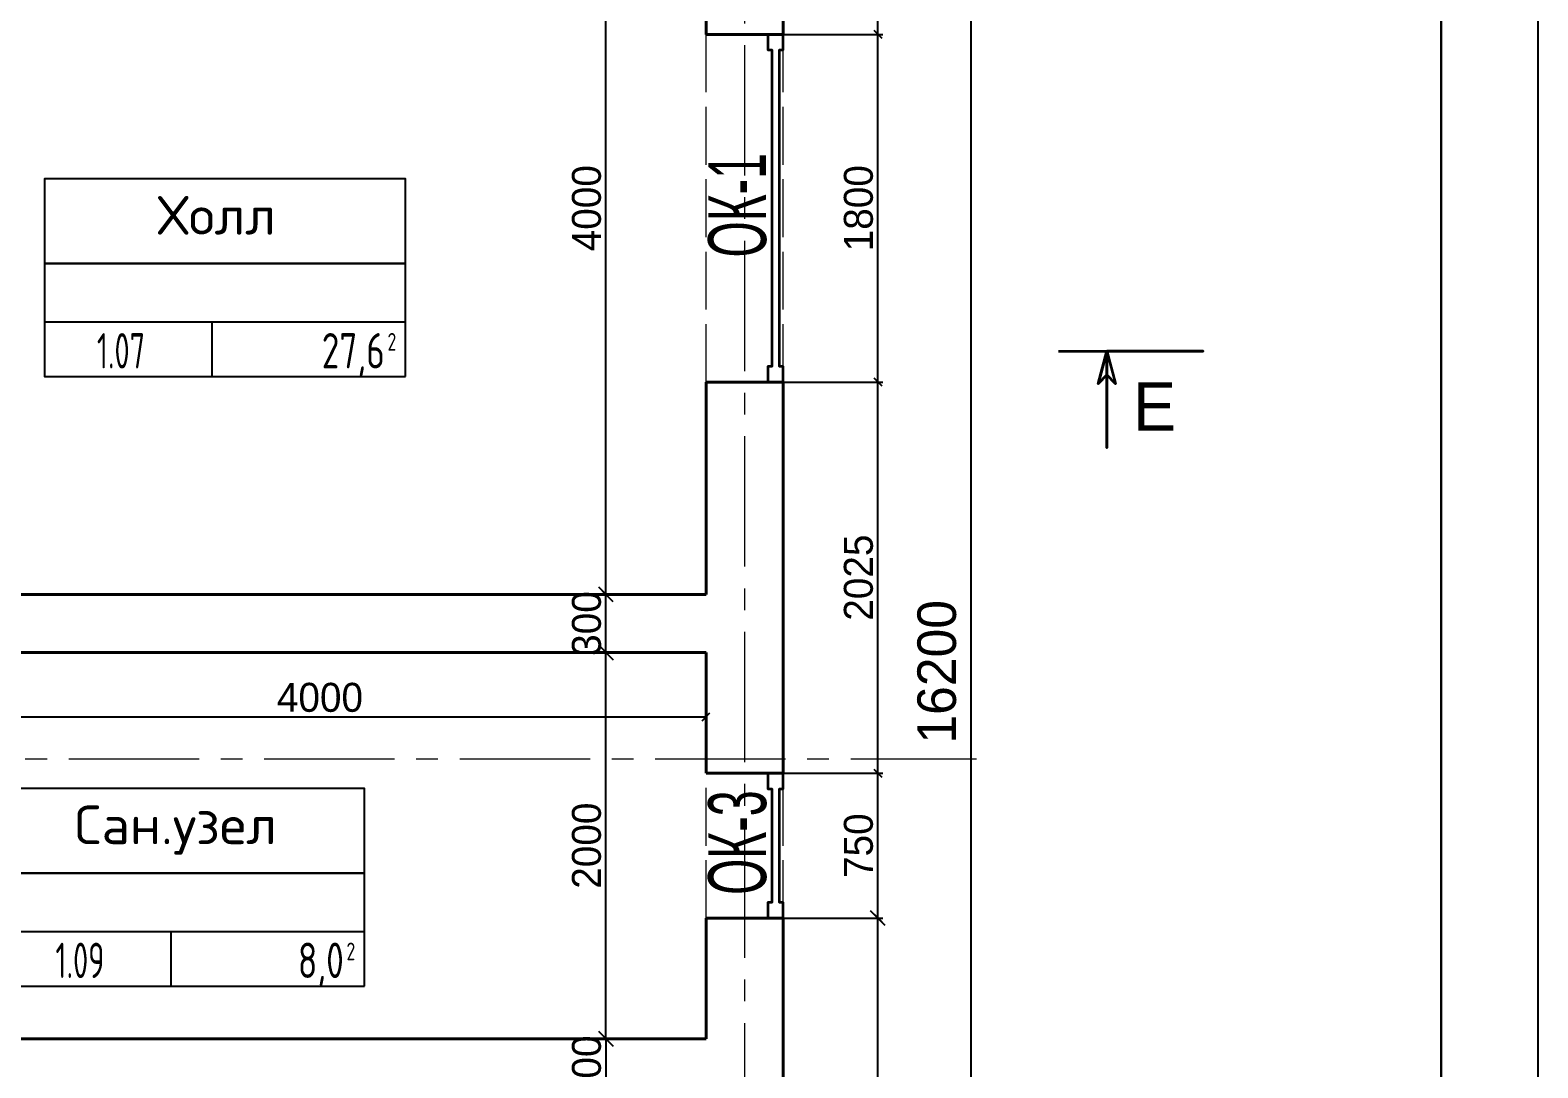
# Model space of a CAD drawing. Header units: millimetres. Extents: x -34189 to 187811, y -74450 to -44144.
# Drawn here: x 135002 to 142811, y -57277 to -51905 of the extents above; entities that cross this region are included whole.
import ezdxf
from ezdxf.enums import TextEntityAlignment as Align

# ---------------------------------------------------------------- set-up
doc = ezdxf.new("R2010")
doc.units = ezdxf.units.MM
doc.linetypes.add('ACAD_ISO02W100', pattern=[15, 12, -3])
doc.linetypes.add('CENTER2', pattern=[1.125, 0.75, -0.125, 0.125, -0.125])
for name, color, linetype, lineweight in [('ahsap', 222, 'Continuous', 13), ('OLCU', 7, 'Continuous', 13), ('Pencere No', 7, 'Continuous', 13)]:
    doc.layers.add(name, color=color, linetype=linetype, lineweight=lineweight)
for name, color, linetype in [('AKS', 252, 'CENTER2'), ('room_no', 7, 'Continuous'), ('Штамп', 222, 'Continuous')]:
    doc.layers.add(name, color=color, linetype=linetype)
doc.styles.add('1', font='ARIALN.TTF', dxfattribs={"width": 0.7})
doc.styles.add('CYRILLIC', font='cyriltlc.shx')
doc.styles.add('ROMANS', font='romans', dxfattribs={"width": 0.75})
doc.styles.add('TR', font='tsimplex.shx', dxfattribs={"width": 0.7})
doc.styles.add('YAZI', font='romans.shx')
doc.dimstyles.new('ISO-25', dxfattribs={"dimtxt": 100, "dimasz": 2.5, "dimexe": 1.25, "dimexo": 0.625, "dimtad": 1, "dimdec": 0, "dimtxsty": 'Standard', "dimcen": 2.5, "dimadec": 0, "dimazin": 0, "dimtfac": 1, "dimtdec": 0, "dimtmove": 0, "dimatfit": 3, "dimfxl": 0, "dimarcsym": 0})
doc.dimstyles.get("Standard").update_dxf_attribs({"dimtxt": 125, "dimasz": 60, "dimexe": 50, "dimexo": 50, "dimgap": 30, "dimtad": 1, "dimdec": 0, "dimzin": 0, "dimdsep": 46, "dimtxsty": 'TR', "dimblk": 'ARCHTICK', "dimcen": 90, "dimdle": 50, "dimclrt": 256, "dimadec": 0, "dimazin": 0, "dimtfac": 1, "dimtdec": 0, "dimtofl": 0, "dimtmove": 1, "dimatfit": 3, "dimldrblk": 'ARCHTICK', "dimfxl": 0, "dimtolj": 1, "dimtzin": 0, "dimarcsym": 0})

# ---------------------------------------------------------------- blocks, each defined once
blk = doc.blocks.new('_ArchTick')
at = {"color": 0, "linetype": 'ByBlock', "const_width": 0.15}
blk.add_lwpolyline([(-0.5, -0.5), (0.5, 0.5)], dxfattribs=at)
blk = doc.blocks.new('*D206')
at = {"layer": 'DEFPOINTS', "color": 0}
for p in [(138903.2, -47126.9), (136553.2, -63326.9), (139874, -63326.9)]:
    blk.add_point(p, dxfattribs=at)
at = {"layer": 'OLCU', "color": 0, "lineweight": -2}
for p, q in [((139874, -47076.9), (139874, -63376.9)), ((138953.2, -47126.9), (139924, -47126.9)), ((136603.2, -63326.9), (139924, -63326.9))]:
    blk.add_line(p, q, dxfattribs=at)
at = {"layer": 'OLCU', "color": 0, "lineweight": -2, "xscale": 60, "yscale": 60, "zscale": 60}
for p, rotation in [((139874, -47126.9), 90), ((139874, -63326.9), 270)]:
    blk.add_blockref('_ArchTick', p, dxfattribs=dict(at, rotation=rotation))
at = {"layer": 'OLCU', "insert": (139699, -55226.9), "char_height": 200, "attachment_point": 5, "rotation": 90}
blk.add_mtext('\\A1;16200', dxfattribs=at)
blk = doc.blocks.new('_Oblique')
at = {"color": 0, "linetype": 'ByBlock', "lineweight": -2}
blk.add_line((-0.5, -0.5), (0.5, 0.5), dxfattribs=at)
blk = doc.blocks.new('*D211')
at = {"layer": 'ahsap', "color": 0, "lineweight": -2}
for p, q in [((138498.2, -55126.9), (137959.4, -55126.9)), ((137984.4, -57126.9), (137984.4, -55126.9)), ((138498.2, -57126.9), (137959.4, -57126.9))]:
    blk.add_line(p, q, dxfattribs=at)
at = {"layer": 'DEFPOINTS', "color": 0}
for p in [(137984.4, -55126.9), (138503.2, -55126.9), (138503.2, -57126.9)]:
    blk.add_point(p, dxfattribs=at)
at = {"layer": 'ahsap', "color": 0, "lineweight": -2, "xscale": 75, "yscale": 75, "zscale": 75}
for p, rotation in [((137984.4, -55126.9), 90), ((137984.4, -57126.9), 270)]:
    blk.add_blockref('_Oblique', p, dxfattribs=dict(at, rotation=rotation))
at = {"layer": 'ahsap', "color": 0, "insert": (137884.4, -56126.9), "char_height": 150, "attachment_point": 5, "rotation": 90}
blk.add_mtext('2000', dxfattribs=at)
blk = doc.blocks.new('*D198')
at = {"layer": 'ahsap', "color": 0, "lineweight": -2}
for p, q in [((138498.2, -57126.9), (137959.4, -57126.9)), ((137984.4, -57126.9), (137984.4, -57426.9)), ((138498.2, -57426.9), (137959.4, -57426.9))]:
    blk.add_line(p, q, dxfattribs=at)
at = {"layer": 'DEFPOINTS', "color": 0}
for p in [(138503.2, -57126.9), (137984.4, -57426.9), (138503.2, -57426.9)]:
    blk.add_point(p, dxfattribs=at)
at = {"layer": 'ahsap', "color": 0, "lineweight": -2, "xscale": 75, "yscale": 75, "zscale": 75}
for p, rotation in [((137984.4, -57126.9), 90), ((137984.4, -57426.9), 270)]:
    blk.add_blockref('_Oblique', p, dxfattribs=dict(at, rotation=rotation))
at = {"layer": 'ahsap', "color": 0, "insert": (137884.4, -57276.9), "char_height": 150, "attachment_point": 5, "rotation": 90}
blk.add_mtext('300', dxfattribs=at)
blk = doc.blocks.new('*D212')
at = {"layer": 'ahsap', "color": 0, "lineweight": -2}
for p, q in [((138498.2, -54826.9), (137959.4, -54826.9)), ((137984.4, -55126.9), (137984.4, -54826.9)), ((138498.2, -55126.9), (137959.4, -55126.9))]:
    blk.add_line(p, q, dxfattribs=at)
at = {"layer": 'DEFPOINTS', "color": 0}
for p in [(137984.4, -54826.9), (138503.2, -54826.9), (138503.2, -55126.9)]:
    blk.add_point(p, dxfattribs=at)
at = {"layer": 'ahsap', "color": 0, "lineweight": -2, "xscale": 75, "yscale": 75, "zscale": 75}
for p, rotation in [((137984.4, -54826.9), 90), ((137984.4, -55126.9), 270)]:
    blk.add_blockref('_Oblique', p, dxfattribs=dict(at, rotation=rotation))
at = {"layer": 'ahsap', "color": 0, "insert": (137884.4, -54976.9), "char_height": 150, "attachment_point": 5, "rotation": 90}
blk.add_mtext('300', dxfattribs=at)
blk = doc.blocks.new('*D213')
at = {"layer": 'ahsap', "color": 0, "lineweight": -2}
for p, q in [((138498.2, -50826.9), (137959.4, -50826.9)), ((137984.4, -54826.9), (137984.4, -50826.9)), ((138448.2, -54826.9), (137959.4, -54826.9))]:
    blk.add_line(p, q, dxfattribs=at)
at = {"layer": 'DEFPOINTS', "color": 0}
for p in [(137984.4, -50826.9), (138503.2, -50826.9), (138453.2, -54826.9)]:
    blk.add_point(p, dxfattribs=at)
at = {"layer": 'ahsap', "color": 0, "lineweight": -2, "xscale": 40, "yscale": 40, "zscale": 40}
for p, rotation in [((137984.4, -50826.9), 90), ((137984.4, -54826.9), 270)]:
    blk.add_blockref('_Oblique', p, dxfattribs=dict(at, rotation=rotation))
at = {"layer": 'ahsap', "color": 0, "insert": (137884.4, -52826.9), "char_height": 150, "attachment_point": 5, "rotation": 90}
blk.add_mtext('4000', dxfattribs=at)
blk = doc.blocks.new('roomno')
for p, q in [((1100.8, 344.4), (0, 344.4)), ((0, 344.4), (1100.8, 344.4)), ((1100.8, 165.9), (0, 165.9)), ((510.8, 0), (510.8, 165.9))]:
    blk.add_line(p, q)
blk.add_lwpolyline([(1100.8, 0), (1100.8, 602.5), (0, 602.5), (0, 0)], close=True)
at = {"style": 'CYRILLIC'}
for p in [(536.3, 498.9), (536.3, 373.6)]:
    blk.add_attdef('KOMNATA', text='', height=79.8, dxfattribs=at).set_placement(p, align=Align.CENTER)
at = {"style": 'ROMANS'}
for tag, width, p in [('LOBBY', 0.7, (533.4, 200.2)), ('001', 0.6, (233.3, 24.6))]:
    blk.add_attdef(tag, text='', height=107.8, dxfattribs=dict(at, width=width)).set_placement(p, align=Align.CENTER)
at = {"style": 'ROMANS', "width": 0.7}
blk.add_attdef('M', text='', height=107.8, dxfattribs=at).set_placement((1037.5, 24.8), align=Align.RIGHT)
blk.add_attdef('2', (1045.5, 78.9), '', height=53.9, dxfattribs=at)
blk = doc.blocks.new('*D295')
at = {"layer": 'ahsap', "color": 0, "lineweight": -2}
for p, q in [((134503.2, -55131.9), (134503.2, -55485)), ((138503.2, -55746.9), (138503.2, -55435)), ((134503.2, -55460), (138503.2, -55460))]:
    blk.add_line(p, q, dxfattribs=at)
at = {"layer": 'DEFPOINTS', "color": 0}
for p in [(134503.2, -55126.9), (138503.2, -55460), (138503.2, -55751.9)]:
    blk.add_point(p, dxfattribs=at)
at = {"layer": 'ahsap', "color": 0, "lineweight": -2, "xscale": 40, "yscale": 40, "zscale": 40, "rotation": 180}
blk.add_blockref('_Oblique', (134503.2, -55460), dxfattribs=at)
at = {"layer": 'ahsap', "color": 0, "lineweight": -2, "xscale": 40, "yscale": 40, "zscale": 40}
blk.add_blockref('_Oblique', (138503.2, -55460), dxfattribs=at)
at = {"layer": 'ahsap', "color": 0, "insert": (136503.2, -55360), "char_height": 150, "attachment_point": 5}
blk.add_mtext('4000', dxfattribs=at)
blk = doc.blocks.new('*D304')
at = {"layer": 'ahsap', "color": 0, "lineweight": -2}
for p, q in [((138908.2, -56501.9), (139417.9, -56501.9)), ((139392.9, -62926.9), (139392.9, -56501.9)), ((138908.2, -62926.9), (139417.9, -62926.9))]:
    blk.add_line(p, q, dxfattribs=at)
at = {"layer": 'DEFPOINTS', "color": 0}
for p in [(138903.2, -56501.9), (139392.9, -56501.9), (138903.2, -62926.9)]:
    blk.add_point(p, dxfattribs=at)
at = {"layer": 'ahsap', "color": 0, "lineweight": -2, "xscale": 75, "yscale": 75, "zscale": 75}
for p, rotation in [((139392.9, -56501.9), 90), ((139392.9, -62926.9), 270)]:
    blk.add_blockref('_Oblique', p, dxfattribs=dict(at, rotation=rotation))
at = {"layer": 'ahsap', "color": 0, "insert": (139292.9, -59714.4), "char_height": 150, "attachment_point": 5, "rotation": 90}
blk.add_mtext('6425', dxfattribs=at)
blk = doc.blocks.new('*D305')
at = {"layer": 'ahsap', "color": 0, "lineweight": -2}
for p, q in [((138908.2, -55751.9), (139417.9, -55751.9)), ((139392.9, -56501.9), (139392.9, -55751.9)), ((138908.2, -56501.9), (139417.9, -56501.9))]:
    blk.add_line(p, q, dxfattribs=at)
at = {"layer": 'DEFPOINTS', "color": 0}
for p in [(138903.2, -55751.9), (139392.9, -55751.9), (138903.2, -56501.9)]:
    blk.add_point(p, dxfattribs=at)
at = {"layer": 'ahsap', "color": 0, "lineweight": -2, "xscale": 40, "yscale": 40, "zscale": 40}
for p, rotation in [((139392.9, -55751.9), 90), ((139392.9, -56501.9), 270)]:
    blk.add_blockref('_Oblique', p, dxfattribs=dict(at, rotation=rotation))
at = {"layer": 'ahsap', "color": 0, "insert": (139292.9, -56126.9), "char_height": 150, "attachment_point": 5, "rotation": 90}
blk.add_mtext('750', dxfattribs=at)
blk = doc.blocks.new('*D306')
at = {"layer": 'ahsap', "color": 0, "lineweight": -2}
for p, q in [((138908.2, -53726.9), (139417.9, -53726.9)), ((139392.9, -55751.9), (139392.9, -53726.9)), ((138908.2, -55751.9), (139417.9, -55751.9))]:
    blk.add_line(p, q, dxfattribs=at)
at = {"layer": 'DEFPOINTS', "color": 0}
for p in [(138903.2, -53726.9), (139392.9, -53726.9), (138903.2, -55751.9)]:
    blk.add_point(p, dxfattribs=at)
at = {"layer": 'ahsap', "color": 0, "lineweight": -2, "xscale": 40, "yscale": 40, "zscale": 40}
for p, rotation in [((139392.9, -53726.9), 90), ((139392.9, -55751.9), 270)]:
    blk.add_blockref('_Oblique', p, dxfattribs=dict(at, rotation=rotation))
at = {"layer": 'ahsap', "color": 0, "insert": (139292.9, -54739.4), "char_height": 150, "attachment_point": 5, "rotation": 90}
blk.add_mtext('2025', dxfattribs=at)
blk = doc.blocks.new('*D307')
at = {"layer": 'ahsap', "color": 0, "lineweight": -2}
for p, q in [((138908.2, -51926.9), (139417.9, -51926.9)), ((139392.9, -53726.9), (139392.9, -51926.9)), ((138908.2, -53726.9), (139417.9, -53726.9))]:
    blk.add_line(p, q, dxfattribs=at)
at = {"layer": 'DEFPOINTS', "color": 0}
for p in [(138903.2, -51926.9), (139392.9, -51926.9), (138903.2, -53726.9)]:
    blk.add_point(p, dxfattribs=at)
at = {"layer": 'ahsap', "color": 0, "lineweight": -2, "xscale": 40, "yscale": 40, "zscale": 40}
for p, rotation in [((139392.9, -51926.9), 90), ((139392.9, -53726.9), 270)]:
    blk.add_blockref('_Oblique', p, dxfattribs=dict(at, rotation=rotation))
at = {"layer": 'ahsap', "color": 0, "insert": (139292.9, -52826.9), "char_height": 150, "attachment_point": 5, "rotation": 90}
blk.add_mtext('1800', dxfattribs=at)
blk = doc.blocks.new('*D308')
at = {"layer": 'ahsap', "color": 0, "lineweight": -2}
for p, q in [((138908.2, -49776.9), (139417.9, -49776.9)), ((139392.9, -51926.9), (139392.9, -49776.9)), ((138908.2, -51926.9), (139417.9, -51926.9))]:
    blk.add_line(p, q, dxfattribs=at)
at = {"layer": 'DEFPOINTS', "color": 0}
for p in [(138903.2, -49776.9), (139392.9, -49776.9), (138903.2, -51926.9)]:
    blk.add_point(p, dxfattribs=at)
at = {"layer": 'ahsap', "color": 0, "lineweight": -2, "xscale": 40, "yscale": 40, "zscale": 40}
for p, rotation in [((139392.9, -49776.9), 90), ((139392.9, -51926.9), 270)]:
    blk.add_blockref('_Oblique', p, dxfattribs=dict(at, rotation=rotation))
at = {"layer": 'ahsap', "color": 0, "insert": (139292.9, -50851.9), "char_height": 150, "attachment_point": 5, "rotation": 90}
blk.add_mtext('2150', dxfattribs=at)

msp = doc.modelspace()

# ---------------------------------------------------------------- linework, layer by layer
at = {"layer": 'ahsap', "color": 0, "lineweight": 40}
for p, q in [((138903.2, -51926.9), (138903.2, -49776.9)), ((138503.2, -51926.9), (138503.2, -50826.9)), ((138503.2, -54826.9), (138503.2, -53726.9)), ((138903.2, -55751.9), (138903.2, -53726.9)), ((138503.2, -55751.9), (138503.2, -55126.9)), ((138503.2, -57126.9), (138503.2, -56501.9)), ((138903.2, -62926.9), (138903.2, -56501.9))]:
    msp.add_line(p, q, dxfattribs=at)
at = {"layer": 'ahsap', "color": 0, "linetype": 'ACAD_ISO02W100', "lineweight": 5, "ltscale": 25}
for p, q in [((138503.2, -53726.9), (138503.2, -51926.9)), ((138903.2, -53726.9), (138903.2, -51926.9)), ((138503.2, -56501.9), (138503.2, -55751.9)), ((138903.2, -56501.9), (138903.2, -55751.9))]:
    msp.add_line(p, q, dxfattribs=at)
at = {"layer": 'ahsap', "color": 0, "lineweight": 40}
for points in [[(138503.2, -51926.9), (138903.2, -51926.9)], [(138503.2, -53726.9), (138903.2, -53726.9)], [(138503.2, -54826.9), (134203.2, -54826.9)], [(134503.2, -55126.9), (138503.2, -55126.9)], [(138503.2, -55751.9), (138903.2, -55751.9)], [(138503.2, -56501.9), (138903.2, -56501.9)], [(134503.2, -57126.9), (138503.2, -57126.9)]]:
    msp.add_lwpolyline(points, dxfattribs=at)
at = {"layer": 'ahsap', "color": 161, "lineweight": 35}
for points in [[(138903.2, -51926.9), (138823.2, -51926.9), (138823.2, -52006.9), (138843.2, -52006.9), (138843.2, -53646.9), (138823.2, -53646.9), (138823.2, -53726.9), (138903.2, -53726.9), (138903.2, -53646.9), (138883.2, -53646.9), (138883.2, -52006.9), (138903.2, -52006.9), (138903.2, -51926.9)], [(138903.2, -55751.9), (138823.2, -55751.9), (138823.2, -55831.9), (138843.2, -55831.9), (138843.2, -56421.9), (138823.2, -56421.9), (138823.2, -56501.9), (138903.2, -56501.9), (138903.2, -56421.9), (138883.2, -56421.9), (138883.2, -55831.9), (138903.2, -55831.9), (138903.2, -55751.9)]]:
    msp.add_lwpolyline(points, dxfattribs=at)
at = {"layer": 'ahsap', "color": 1, "lineweight": 35}
msp.add_lwpolyline([(140328.5, -53566.5), (141078.5, -53566.5), (140578.5, -53566.5), (140578.5, -53566.5), (140578.5, -54066.5), (140578.5, -53566.5), (140533.2, -53735.5), (140578.5, -53566.5), (140623.7, -53735.5), (140578.5, -53690.3), (140533.2, -53735.5)], dxfattribs=at)
at = {"layer": 'AKS', "lineweight": 5, "ltscale": 900}
for p, q in [((138703.2, -65819.9), (138703.2, -46926.9)), ((125077.1, -55676.9), (139903.2, -55676.9))]:
    msp.add_line(p, q, dxfattribs=at)
at = {"layer": 'Штамп', "color": 0}
msp.add_lwpolyline([(142811.1, -73843.9), (100811.1, -73843.9), (100811.1, -44143.9), (142811.1, -44143.9)], close=True, dxfattribs=at)
at = {"layer": 'Штамп', "color": 0, "lineweight": 30}
msp.add_lwpolyline([(142311.1, -73343.9), (102811.1, -73343.9), (102811.1, -44643.9), (142311.1, -44643.9)], close=True, dxfattribs=at)

# ---------------------------------------------------------------- block references
at = {"layer": 'room_no'}
ref = msp.add_blockref('roomno', (135076.4, -53698.4), dxfattribs=dict(at, xscale=1.699282940011466, yscale=1.699282940011466, zscale=1.699282940011466, rotation=359.9999580986218))
ref.add_attrib('KOMNATA', 'Холл', dxfattribs={"layer": '0', "height": 200, "rotation": 359.99996, "style": 'YAZI'}).set_placement((135968.6, -52963.6), align=Align.CENTER)
ref.add_attrib('001', '1.07', dxfattribs={"layer": '0', "height": 183.12, "rotation": 359.99996, "style": 'ROMANS', "width": 0.6}).set_placement((135472.9, -53656.6), align=Align.CENTER)
ref.add_attrib('2', '2', (136853.1, -53564.4), dxfattribs={"layer": '0', "height": 91.6, "rotation": 359.99996, "style": 'ROMANS', "width": 0.7})
ref.add_attrib('M', '27,6', dxfattribs={"layer": '0', "height": 183.12, "rotation": 359.99996, "style": 'ROMANS', "width": 0.7}).set_placement((136839.5, -53656.3), align=Align.RIGHT)
ref = msp.add_blockref('roomno', (134863.8, -56854), dxfattribs=dict(at, xscale=1.699282940011466, yscale=1.699282940011466, zscale=1.699282940011466, rotation=359.9999580986218))
ref.add_attrib('KOMNATA', 'Сан.узел', dxfattribs={"layer": '0', "height": 200, "rotation": 359.99996, "style": 'YAZI'}).set_placement((135756, -56119.1), align=Align.CENTER)
ref.add_attrib('001', '1.09', dxfattribs={"layer": '0', "height": 183.12, "rotation": 359.99996, "style": 'ROMANS', "width": 0.6}).set_placement((135260.3, -56812.2), align=Align.CENTER)
ref.add_attrib('2', '2', (136640.5, -56720), dxfattribs={"layer": '0', "height": 91.6, "rotation": 359.99996, "style": 'ROMANS', "width": 0.7})
ref.add_attrib('M', '8,0', dxfattribs={"layer": '0', "height": 183.12, "rotation": 359.99996, "style": 'ROMANS', "width": 0.7}).set_placement((136626.9, -56811.9), align=Align.RIGHT)

# ---------------------------------------------------------------- texts
at = {"layer": 'AKS', "color": 1}
msp.add_text('Е', height=250, dxfattribs=at).set_placement((140826.1, -53852.9), align=Align.MIDDLE)
at = {"layer": 'Pencere No', "style": '1', "width": 0.7}
for s, p in [('ОК-1', (138814, -53081.7)), ('ОК-3', (138814, -56381.7))]:
    msp.add_text(s, height=300, rotation=90, dxfattribs=at).set_placement(p)

# ---------------------------------------------------------------- dimensions: what is measured, and where the dimension line sits
at = {"layer": 'ahsap', "color": 0}
for base, p1, p2, override, picture, middle in [((139392.9, -49776.9), (138903.2, -51926.9), (138903.2, -49776.9), {"dimtxt": 150, "dimasz": 40, "dimexe": 25, "dimexo": 5, "dimgap": 25, "dimblk1": 'Oblique', "dimblk2": 'Oblique', "dimsah": 1, "dimfxl": 25}, '*D308', (139292.9, -50851.9)), ((137984.4, -50826.9), (138453.2, -54826.9), (138503.2, -50826.9), {"dimtxt": 150, "dimasz": 40, "dimexe": 25, "dimexo": 5, "dimgap": 25, "dimblk1": 'Oblique', "dimblk2": 'Oblique', "dimsah": 1, "dimfxl": 25}, '*D213', (137884.4, -52826.9)), ((139392.9, -51926.9), (138903.2, -53726.9), (138903.2, -51926.9), {"dimtxt": 150, "dimasz": 40, "dimexe": 25, "dimexo": 5, "dimgap": 25, "dimblk1": 'Oblique', "dimblk2": 'Oblique', "dimsah": 1, "dimfxl": 25}, '*D307', (139292.9, -52826.9)), ((139392.9, -53726.9), (138903.2, -55751.9), (138903.2, -53726.9), {"dimtxt": 150, "dimasz": 40, "dimexe": 25, "dimexo": 5, "dimgap": 25, "dimblk1": 'Oblique', "dimblk2": 'Oblique', "dimsah": 1, "dimfxl": 25}, '*D306', (139292.9, -54739.4)), ((137984.4, -55126.9), (138503.2, -57126.9), (138503.2, -55126.9), {"dimtxt": 150, "dimasz": 75, "dimexe": 25, "dimexo": 5, "dimgap": 25, "dimblk1": 'Oblique', "dimblk2": 'Oblique', "dimsah": 1, "dimfxl": 25}, '*D211', (137884.4, -56126.9)), ((139392.9, -55751.9), (138903.2, -56501.9), (138903.2, -55751.9), {"dimtxt": 150, "dimasz": 40, "dimexe": 25, "dimexo": 5, "dimgap": 25, "dimblk1": 'Oblique', "dimblk2": 'Oblique', "dimsah": 1, "dimfxl": 25}, '*D305', (139292.9, -56126.9)), ((139392.9, -56501.9), (138903.2, -62926.9), (138903.2, -56501.9), {"dimtxt": 150, "dimasz": 75, "dimexe": 25, "dimexo": 5, "dimgap": 25, "dimblk1": 'Oblique', "dimblk2": 'Oblique', "dimsah": 1, "dimfxl": 25}, '*D304', (139292.9, -59714.4))]:
    dim = msp.add_linear_dim(base=base, p1=p1, p2=p2, angle=90, dimstyle='ISO-25', override=override, dxfattribs=at)
    dim.commit()
    dim.dimension.update_dxf_attribs({"geometry": picture, "text_midpoint": middle})
for base, p1, p2, picture, middle in [((137984.4, -54826.9), (138503.2, -55126.9), (138503.2, -54826.9), '*D212', (137984.4, -54976.9)), ((137984.4, -57426.9), (138503.2, -57126.9), (138503.2, -57426.9), '*D198', (137984.4, -57276.9))]:
    dim = msp.add_linear_dim(base=base, p1=p1, p2=p2, angle=90, dimstyle='ISO-25', override={"dimtxt": 150, "dimasz": 75, "dimexe": 25, "dimexo": 5, "dimgap": 25, "dimblk1": 'Oblique', "dimblk2": 'Oblique', "dimsah": 1, "dimfxl": 25}, dxfattribs=at)
    dim.commit()
    dim.dimension.update_dxf_attribs({"geometry": picture, "text_midpoint": middle, "dimtype": 160})
dim = msp.add_linear_dim(base=(138503.2, -55460), p1=(134503.2, -55126.9), p2=(138503.2, -55751.9), dimstyle='ISO-25', override={"dimtxt": 150, "dimasz": 40, "dimexe": 25, "dimexo": 5, "dimgap": 25, "dimblk1": 'Oblique', "dimblk2": 'Oblique', "dimsah": 1, "dimfxl": 25}, dxfattribs=at)
dim.commit()
dim.dimension.update_dxf_attribs({"geometry": '*D295', "text_midpoint": (136503.2, -55360)})
at = {"layer": 'OLCU'}
dim = msp.add_linear_dim(base=(139874, -63326.9), p1=(138903.2, -47126.9), p2=(136553.2, -63326.9), angle=90, dimstyle='Standard', override={"dimtxt": 200, "dimgap": 75, "dimtxsty": 'Standard', "dimtofl": 1, "dimtmove": 0}, dxfattribs=at)
dim.commit()
dim.dimension.update_dxf_attribs({"geometry": '*D206', "text_midpoint": (139699, -55226.9)})

doc.saveas('drawing.dxf')
